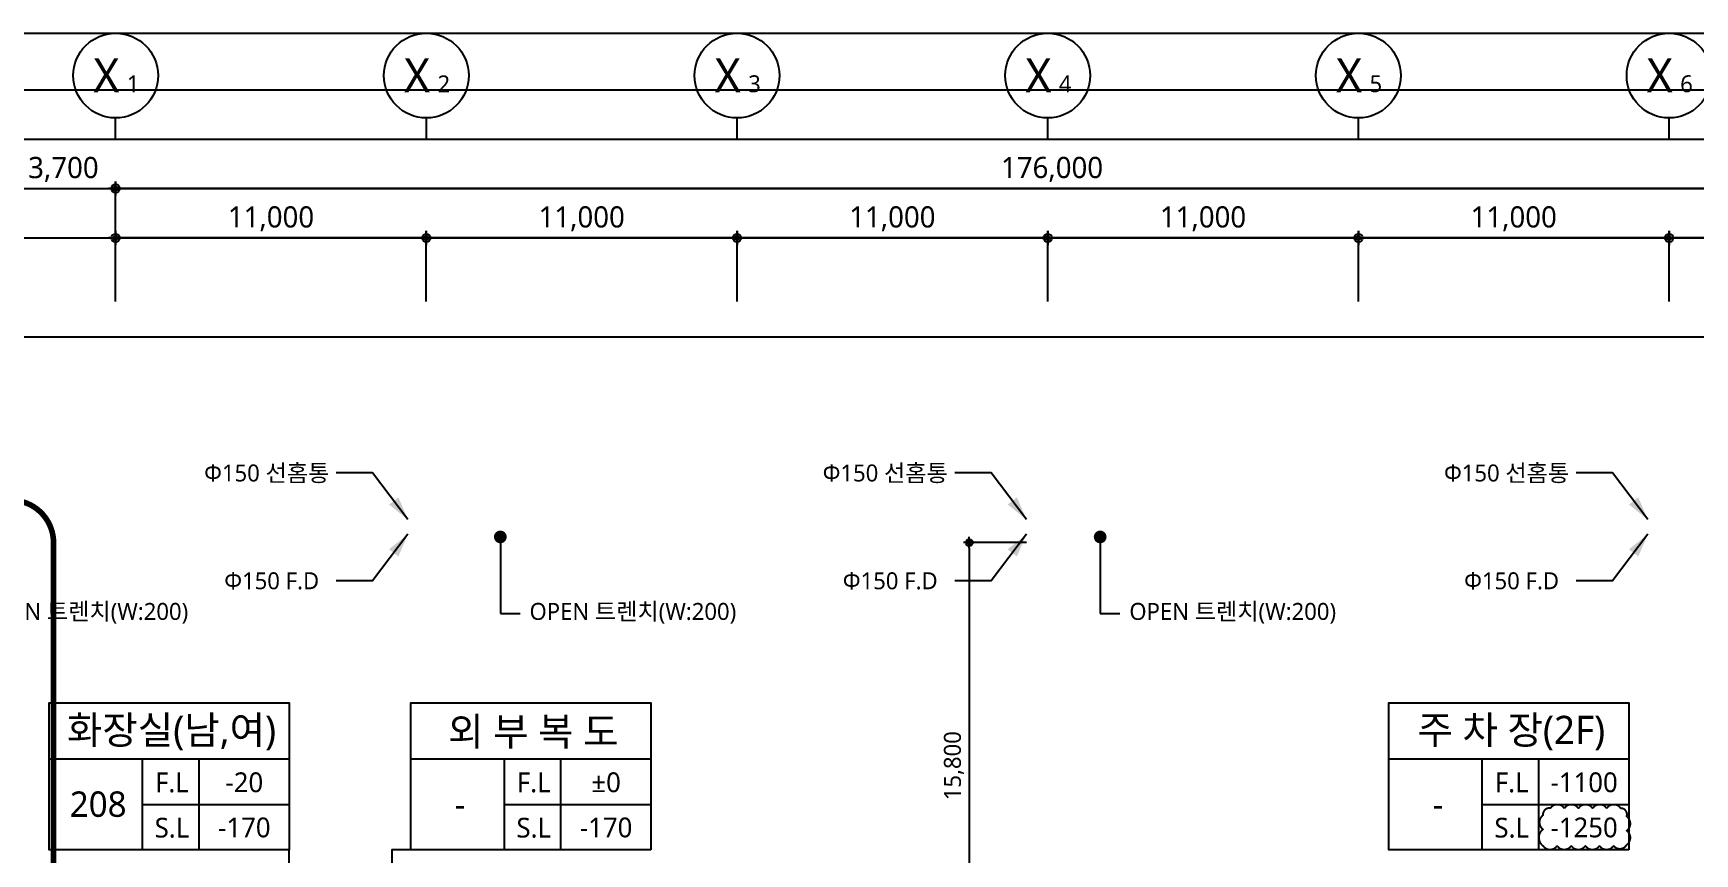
# Model space of a CAD drawing. Header units: millimetres. Extents: x 45782458 to 46215946, y 191740 to 1509539.
# Drawn here: x 45895054 to 45953883, y 876381 to 905440 of the extents above; entities that cross this region are included whole.
import ezdxf
from ezdxf.enums import TextEntityAlignment as Align

# ---------------------------------------------------------------- set-up
doc = ezdxf.new("R2010")
doc.units = ezdxf.units.MM
doc.header["$LTSCALE"] = 1000
doc.header["$MEASUREMENT"] = 0
doc.header["$PDSIZE"] = -10
doc.linetypes.add('ACAD_ISO03W100', pattern=[30, 12, -18])
doc.linetypes.add('SYM$0$DASHDOT', pattern=[1, 0.5, -0.25, 0, -0.25])
doc.layers.get('0').update_dxf_attribs({"linetype": 'CONTINUOUS'})
doc.layers.get('Defpoints').update_dxf_attribs({"color": 171, "linetype": 'CONTINUOUS'})
for name, color, linetype in [('DIM', 7, 'CONTINUOUS'), ('LED', 7, 'CONTINUOUS'), ('NDIM', 7, 'CONTINUOUS'), ('SYM(AXIS)', 7, 'CONTINUOUS'), ('TEXT(AXIS)', 2, 'CONTINUOUS'), ('TEXT(MIN)', 7, 'CONTINUOUS'), ('TEXT(실명)', 3, 'CONTINUOUS'), ('TEXT-기입', 6, 'CONTINUOUS'), ('TITLE', 7, 'CONTINUOUS'), ('구간정리', 6, 'CONTINUOUS')]:
    doc.layers.add(name, color=color, linetype=linetype)
doc.layers.add('VE변경사항적용-20220616', color=10, linetype='CONTINUOUS', plot=False)
doc.styles.add('CGS', font='cgse', dxfattribs={"bigfont": 'cgs'})
doc.styles.add('TE', font='malgun_0.ttf')
doc.styles.add('궁서체', font='')
doc.styles.add('나눔바른고딕', font='NanumBarunGothic.ttf')
doc.styles.get('궁서체').set_extended_font_data('GungsuhChe')
doc.dimstyles.new('BA', dxfattribs={"dimscale": 500, "dimtxt": 3, "dimasz": 1, "dimexe": 1, "dimexo": 5, "dimgap": 0.9, "dimtad": 1, "dimdec": 0, "dimdsep": 46, "dimlunit": 6, "dimtxsty": 'TE', "dimblk": 'DDD', "dimcen": 2.5, "dimclrd": 256, "dimclre": 256, "dimclrt": 3, "dimazin": 2, "dimtfac": 1, "dimtdec": 0, "dimtix": 1, "dimtmove": 2, "dimatfit": 3, "dimldrblk": 'DDD', "dimfxl": 1, "dimtolj": 1, "dimtzin": 0, "dimarcsym": 2})
doc.dimstyles.new('CPDIM1', dxfattribs={"dimtxt": 3, "dimasz": 2.5, "dimexe": 1.25, "dimexo": 5, "dimgap": 1.5, "dimtad": 1, "dimdec": 0, "dimzin": 1, "dimdsep": 46, "dimlunit": 6, "dimtxsty": '궁서체', "dimblk1": 'Z_DOT', "dimblk2": 'Z_DOT', "dimsah": 1, "dimcen": 2.5, "dimadec": 0, "dimazin": 0, "dimtfac": 1, "dimtdec": 0, "dimtix": 1, "dimtmove": 2, "dimatfit": 3, "dimldrblk": 'Z_DOT', "dimfxl": 1, "dimtolj": 1, "dimtzin": 1, "dimarcsym": 0})

# ---------------------------------------------------------------- blocks, each defined once
blk = doc.blocks.new('DDD')
at = {"layer": 'DIM', "color": 0}
for p, q in [((-1, 0), (1, 0)), ((0, -1), (0, 1))]:
    blk.add_line(p, q, dxfattribs=at)
for radius in [0.6, 0.3]:
    blk.add_circle((0, 0), radius, dxfattribs=at)
blk = doc.blocks.new('*D228')
at = {"layer": 'Defpoints', "color": 0, "ltscale": 0.4, "transparency": 16777216}
for p in [(45897972, 899940), (45894272, 894690), (45897972, 894690)]:
    blk.add_point(p, dxfattribs=at)
at = {"layer": 'NDIM', "lineweight": -2, "ltscale": 0.4, "transparency": 16777216}
for p, q in [((45894272, 895940), (45894272, 900190)), ((45897972, 895940), (45897972, 900190)), ((45894522, 899940), (45897722, 899940))]:
    blk.add_line(p, q, dxfattribs=at)
at = {"layer": 'NDIM', "lineweight": -2, "ltscale": 0.4, "transparency": 16777216, "xscale": 250, "yscale": 250, "zscale": 250, "rotation": 180}
blk.add_blockref('DDD', (45894272, 899940), dxfattribs=at)
at = {"layer": 'NDIM', "lineweight": -2, "ltscale": 0.4, "transparency": 16777216, "xscale": 250, "yscale": 250, "zscale": 250}
blk.add_blockref('DDD', (45897972, 899940), dxfattribs=at)
at = {"layer": 'NDIM', "color": 3, "ltscale": 0.4, "transparency": 16777216, "insert": (45896122, 900616), "char_height": 750, "attachment_point": 5, "style": 'TE'}
blk.add_mtext('\\A1;3,700', dxfattribs=at)
blk = doc.blocks.new('*D229')
at = {"layer": 'Defpoints', "color": 0, "ltscale": 0.4, "transparency": 16777216}
for p in [(45897972, 898190), (45897972, 894690), (45908972, 894690)]:
    blk.add_point(p, dxfattribs=at)
at = {"layer": 'NDIM', "lineweight": -2, "ltscale": 0.4, "transparency": 16777216}
for p, q in [((45897972, 895940), (45897972, 898440)), ((45908972, 895940), (45908972, 898440)), ((45908722, 898190), (45898222, 898190))]:
    blk.add_line(p, q, dxfattribs=at)
at = {"layer": 'NDIM', "lineweight": -2, "ltscale": 0.4, "transparency": 16777216, "xscale": 250, "yscale": 250, "zscale": 250, "rotation": 180}
blk.add_blockref('DDD', (45897972, 898190), dxfattribs=at)
at = {"layer": 'NDIM', "lineweight": -2, "ltscale": 0.4, "transparency": 16777216, "xscale": 250, "yscale": 250, "zscale": 250}
blk.add_blockref('DDD', (45908972, 898190), dxfattribs=at)
at = {"layer": 'NDIM', "color": 3, "ltscale": 0.4, "transparency": 16777216, "insert": (45903472, 898868), "char_height": 750, "attachment_point": 5, "style": 'TE'}
blk.add_mtext('\\A1;11,000', dxfattribs=at)
blk = doc.blocks.new('A$C2F20087E')
at = {"layer": 'SYM(AXIS)'}
blk.add_line((600, 0), (600, 300), dxfattribs=at)
blk.add_circle((600, 900), 600, dxfattribs=at)
blk = doc.blocks.new('*D230')
at = {"layer": 'Defpoints', "color": 0, "ltscale": 0.4, "transparency": 16777216}
for p in [(45908972, 898190), (45908972, 894690), (45919972, 894690)]:
    blk.add_point(p, dxfattribs=at)
at = {"layer": 'NDIM', "lineweight": -2, "ltscale": 0.4, "transparency": 16777216}
for p, q in [((45908972, 895940), (45908972, 898440)), ((45919972, 895940), (45919972, 898440)), ((45919722, 898190), (45909222, 898190))]:
    blk.add_line(p, q, dxfattribs=at)
at = {"layer": 'NDIM', "lineweight": -2, "ltscale": 0.4, "transparency": 16777216, "xscale": 250, "yscale": 250, "zscale": 250, "rotation": 180}
blk.add_blockref('DDD', (45908972, 898190), dxfattribs=at)
at = {"layer": 'NDIM', "lineweight": -2, "ltscale": 0.4, "transparency": 16777216, "xscale": 250, "yscale": 250, "zscale": 250}
blk.add_blockref('DDD', (45919972, 898190), dxfattribs=at)
at = {"layer": 'NDIM', "color": 3, "ltscale": 0.4, "transparency": 16777216, "insert": (45914472, 898868), "char_height": 750, "attachment_point": 5, "style": 'TE'}
blk.add_mtext('\\A1;11,000', dxfattribs=at)
blk = doc.blocks.new('*D231')
at = {"layer": 'Defpoints', "color": 0, "ltscale": 0.4, "transparency": 16777216}
for p in [(45919972, 898190), (45919972, 894690), (45930972, 894690)]:
    blk.add_point(p, dxfattribs=at)
at = {"layer": 'NDIM', "lineweight": -2, "ltscale": 0.4, "transparency": 16777216}
for p, q in [((45919972, 895940), (45919972, 898440)), ((45930972, 895940), (45930972, 898440)), ((45930722, 898190), (45920222, 898190))]:
    blk.add_line(p, q, dxfattribs=at)
at = {"layer": 'NDIM', "lineweight": -2, "ltscale": 0.4, "transparency": 16777216, "xscale": 250, "yscale": 250, "zscale": 250, "rotation": 180}
blk.add_blockref('DDD', (45919972, 898190), dxfattribs=at)
at = {"layer": 'NDIM', "lineweight": -2, "ltscale": 0.4, "transparency": 16777216, "xscale": 250, "yscale": 250, "zscale": 250}
blk.add_blockref('DDD', (45930972, 898190), dxfattribs=at)
at = {"layer": 'NDIM', "color": 3, "ltscale": 0.4, "transparency": 16777216, "insert": (45925472, 898868), "char_height": 750, "attachment_point": 5, "style": 'TE'}
blk.add_mtext('\\A1;11,000', dxfattribs=at)
blk = doc.blocks.new('*D232')
at = {"layer": 'Defpoints', "color": 0, "ltscale": 0.4, "transparency": 16777216}
for p in [(45930972, 898190), (45930972, 894690), (45941972, 894690)]:
    blk.add_point(p, dxfattribs=at)
at = {"layer": 'NDIM', "lineweight": -2, "ltscale": 0.4, "transparency": 16777216}
for p, q in [((45930972, 895940), (45930972, 898440)), ((45941972, 895940), (45941972, 898440)), ((45941722, 898190), (45931222, 898190))]:
    blk.add_line(p, q, dxfattribs=at)
at = {"layer": 'NDIM', "lineweight": -2, "ltscale": 0.4, "transparency": 16777216, "xscale": 250, "yscale": 250, "zscale": 250, "rotation": 180}
blk.add_blockref('DDD', (45930972, 898190), dxfattribs=at)
at = {"layer": 'NDIM', "lineweight": -2, "ltscale": 0.4, "transparency": 16777216, "xscale": 250, "yscale": 250, "zscale": 250}
blk.add_blockref('DDD', (45941972, 898190), dxfattribs=at)
at = {"layer": 'NDIM', "color": 3, "ltscale": 0.4, "transparency": 16777216, "insert": (45936472, 898868), "char_height": 750, "attachment_point": 5, "style": 'TE'}
blk.add_mtext('\\A1;11,000', dxfattribs=at)
blk = doc.blocks.new('*D233')
at = {"layer": 'Defpoints', "color": 0, "ltscale": 0.4, "transparency": 16777216}
for p in [(45941972, 898190), (45941972, 894690), (45952972, 894690)]:
    blk.add_point(p, dxfattribs=at)
at = {"layer": 'NDIM', "lineweight": -2, "ltscale": 0.4, "transparency": 16777216}
for p, q in [((45941972, 895940), (45941972, 898440)), ((45952972, 895940), (45952972, 898440)), ((45952722, 898190), (45942222, 898190))]:
    blk.add_line(p, q, dxfattribs=at)
at = {"layer": 'NDIM', "lineweight": -2, "ltscale": 0.4, "transparency": 16777216, "xscale": 250, "yscale": 250, "zscale": 250, "rotation": 180}
blk.add_blockref('DDD', (45941972, 898190), dxfattribs=at)
at = {"layer": 'NDIM', "lineweight": -2, "ltscale": 0.4, "transparency": 16777216, "xscale": 250, "yscale": 250, "zscale": 250}
blk.add_blockref('DDD', (45952972, 898190), dxfattribs=at)
at = {"layer": 'NDIM', "color": 3, "ltscale": 0.4, "transparency": 16777216, "insert": (45947472, 898868), "char_height": 750, "attachment_point": 5, "style": 'TE'}
blk.add_mtext('\\A1;11,000', dxfattribs=at)
blk = doc.blocks.new('*D234')
at = {"layer": 'Defpoints', "color": 0, "ltscale": 0.4, "transparency": 16777216}
for p in [(45952972, 898190), (45952972, 894690), (45963972, 894690)]:
    blk.add_point(p, dxfattribs=at)
at = {"layer": 'NDIM', "lineweight": -2, "ltscale": 0.4, "transparency": 16777216}
for p, q in [((45952972, 895940), (45952972, 898440)), ((45963972, 895940), (45963972, 898440)), ((45963722, 898190), (45953222, 898190))]:
    blk.add_line(p, q, dxfattribs=at)
at = {"layer": 'NDIM', "lineweight": -2, "ltscale": 0.4, "transparency": 16777216, "xscale": 250, "yscale": 250, "zscale": 250, "rotation": 180}
blk.add_blockref('DDD', (45952972, 898190), dxfattribs=at)
at = {"layer": 'NDIM', "lineweight": -2, "ltscale": 0.4, "transparency": 16777216, "xscale": 250, "yscale": 250, "zscale": 250}
blk.add_blockref('DDD', (45963972, 898190), dxfattribs=at)
at = {"layer": 'NDIM', "color": 3, "ltscale": 0.4, "transparency": 16777216, "insert": (45958472, 898868), "char_height": 750, "attachment_point": 5, "style": 'TE'}
blk.add_mtext('\\A1;11,000', dxfattribs=at)
blk = doc.blocks.new('A$C51E23882')
at = {"layer": 'TITLE'}
blk.add_lwpolyline([(8500, 0), (0, 0), (0, 5200), (8500, 5200)], close=True, dxfattribs=at)
for points in [[(8500, 3200), (0, 3200)], [(3300, 3200), (3300, 0)], [(5300, 3200), (5300, 0)], [(3300, 1600), (8500, 1600)]]:
    blk.add_lwpolyline(points, dxfattribs=at)
at = {"layer": 'TITLE', "style": '나눔바른고딕'}
for s, p in [('F.L', (4352, 2378)), ('S.L', (4352, 778))]:
    blk.add_text(s, height=700, dxfattribs=at).set_placement(p, align=Align.MIDDLE)
blk = doc.blocks.new('Z_DOT')
at = {"layer": 'DIM', "color": 0}
for p, q in [((-1, 0), (1, 0)), ((0, -1), (0, 1))]:
    blk.add_line(p, q, dxfattribs=at)
for radius in [0.5, 0.25]:
    blk.add_circle((0, 0), radius, dxfattribs=at)
blk = doc.blocks.new('*D1107')
at = {"layer": 'Defpoints', "color": 0, "ltscale": 0.4, "transparency": 16777216}
for p in [(45930522, 887401), (45928195, 871601), (45930522, 871601)]:
    blk.add_point(p, dxfattribs=at)
at = {"layer": 'NDIM', "lineweight": -2, "ltscale": 0.4, "transparency": 16777216}
for p, q in [((45930222, 887401), (45927995, 887401)), ((45928195, 887201), (45928195, 871801)), ((45930222, 871601), (45927995, 871601))]:
    blk.add_line(p, q, dxfattribs=at)
at = {"layer": 'NDIM', "lineweight": -2, "ltscale": 0.4, "transparency": 16777216, "xscale": 200, "yscale": 200, "zscale": 200}
for p, rotation in [((45928195, 887401), 90), ((45928195, 871601), 270)]:
    blk.add_blockref('DDD', p, dxfattribs=dict(at, rotation=rotation))
at = {"layer": 'NDIM', "color": 3, "ltscale": 0.4, "transparency": 16777216, "insert": (45927653, 879501), "char_height": 600, "attachment_point": 5, "rotation": 90, "style": 'TE'}
blk.add_mtext('\\A1;15,800', dxfattribs=at)

msp = doc.modelspace()

# ---------------------------------------------------------------- linework, layer by layer
at = {"ltscale": 10000}
msp.add_line((45904112.3, 870576.3), (45904112.3, 876526.3), dxfattribs=at)
msp.add_lwpolyline([(45908422.3, 876526.3), (45907747.9, 876526.3), (45907747.9, 869851.3)], dxfattribs=at)
at = {"layer": 'Defpoints'}
for points in [[(45977722.3, 767740.2), (45801022.3, 767740.2), (45801022.3, 905440.2), (45977722.3, 905440.2)], [(45975722.3, 769740.2), (45803022.3, 769740.2), (45803022.3, 903440.2), (45975722.3, 903440.2)], [(45973972.3, 771490.2), (45804772.3, 771490.2), (45804772.3, 901690.2), (45973972.3, 901690.2)], [(45972222.3, 773240.2), (45806522.3, 773240.2), (45806522.3, 899940.2), (45972222.3, 899940.2)], [(45970472.3, 774990.2), (45808272.3, 774990.2), (45808272.3, 898190.2), (45970472.3, 898190.2)], [(45966972.3, 778490.2), (45811772.3, 778490.2), (45811772.3, 894690.2), (45966972.3, 894690.2)], [(45966972.3, 778490.2), (45824022.3, 778490.2), (45824022.3, 894690.2), (45966972.3, 894690.2)]]:
    msp.add_lwpolyline(points, close=True, dxfattribs=at)
at = {"layer": 'LED'}
for points in [[(45908322.3, 888213.8), (45907067.6, 889866.5), (45905779.7, 889866.5)], [(45930222.3, 888213.8), (45928967.6, 889866.5), (45927679.7, 889866.5)], [(45952222.3, 888213.8), (45950967.6, 889866.5), (45949679.7, 889866.5)], [(45908322.3, 887701.3), (45907067.6, 886048.6), (45905779.7, 886048.6)], [(45930222.3, 887701.3), (45928967.6, 886048.6), (45927679.7, 886048.6)], [(45952222.3, 887701.3), (45950967.6, 886048.6), (45949679.7, 886048.6)]]:
    msp.add_lwpolyline(points, dxfattribs=at)
for points in [[(45908322.3, 888213.8), (45907652.5, 888751.6), (45907984.4, 889003.5)], [(45930222.3, 888213.8), (45929552.5, 888751.6), (45929884.4, 889003.5)], [(45952222.3, 888213.8), (45951552.5, 888751.6), (45951884.4, 889003.5)], [(45908322.3, 887701.3), (45907652.5, 887163.6), (45907984.4, 886911.6)], [(45930222.3, 887701.3), (45929552.5, 887163.6), (45929884.4, 886911.6)], [(45952222.3, 887701.3), (45951552.5, 887163.6), (45951884.4, 886911.6)]]:
    msp.add_solid(points, dxfattribs=at)
at = {"layer": 'NDIM', "ltscale": 0.4}
for p, q in [((45897972.3, 895940.2), (45897972.3, 900190.2)), ((45966972.3, 899940.2), (45898222.3, 899940.2))]:
    msp.add_line(p, q, dxfattribs=at)
at = {"layer": 'VE변경사항적용-20220616', "linetype": 'ACAD_ISO03W100'}
msp.add_lwpolyline([(45948509.4, 876664.8, 0.5205671), (45949009.4, 876664.8, 0.5205671), (45949509.4, 876664.8, 0.5205671), (45950009.4, 876664.8, 0.5205671), (45950509.4, 876664.8, 0.5205671), (45951009.4, 876664.8, 0.5205671), (45951474.9, 876699.4, 0.5205671), (45951474.9, 877199.4, 0.5205671), (45951474.9, 877699.4, 0.5205671), (45951265.4, 877989.9, 0.5205671), (45950765.4, 877989.9, 0.5205671), (45950265.4, 877989.9, 0.5205671), (45949765.4, 877989.9, 0.5205671), (45949265.4, 877989.9, 0.5205671), (45948765.4, 877989.9, 0.5205671), (45948509.4, 877745.8, 0.5205671), (45948509.4, 877245.8, 0.5205671)], format="xyb", close=True, dxfattribs=at)
at = {"layer": '구간정리', "linetype": 'SYM$0$DASHDOT', "ltscale": 2, "const_width": 200}
msp.add_lwpolyline([(45894272.3, 819851.3), (45848272.3, 819851.3, -0.4142136), (45846772.3, 821351.3), (45846772.3, 887401.3, -0.4142136), (45848272.3, 888901.3), (45894272.3, 888901.3, -0.4142136), (45895772.3, 887401.3), (45895772.3, 821351.3, -0.4142136)], format="xyb", close=True, dxfattribs=at)

# ---------------------------------------------------------------- block references
at = {"xscale": 2.5, "yscale": 2.5, "zscale": 2.5}
for p in [(45896472.3, 901690.2), (45907472.3, 901690.2), (45918472.3, 901690.2), (45929472.3, 901690.2), (45940472.3, 901690.2), (45951472.3, 901690.2)]:
    msp.add_blockref('A$C2F20087E', p, dxfattribs=at)
for p in [(45895612.3, 876526.3), (45908422.3, 876526.3), (45943049.9, 876526.3)]:
    msp.add_blockref('A$C51E23882', p)
at = {"layer": 'NDIM', "ltscale": 0.4, "xscale": 250, "yscale": 250, "zscale": 250, "rotation": 180}
msp.add_blockref('DDD', (45897972.3, 899940.2), dxfattribs=at)

# ---------------------------------------------------------------- texts
at = {"layer": 'NDIM', "color": 3, "ltscale": 0.4, "insert": (45931127.1, 900617.6), "char_height": 750, "attachment_point": 5, "style": 'TE'}
msp.add_mtext('\\A1;176,000', dxfattribs=at)
at = {"layer": 'TEXT(AXIS)', "style": '나눔바른고딕'}
for s, height, p in [('X', 1200, (45897643.2, 903950.1)), ('X', 1200, (45908643.2, 903950.1)), ('X', 1200, (45919643.2, 903950.1)), ('X', 1200, (45930643.2, 903950.1)), ('X', 1200, (45941643.2, 903950.1)), ('X', 1200, (45952643.2, 903950.1)), ('1', 600, (45898591.3, 903650.2)), ('2', 600, (45909591.3, 903650.2)), ('3', 600, (45920591.3, 903650.2)), ('4', 600, (45931591.3, 903650.2)), ('5', 600, (45942591.3, 903650.2)), ('6', 600, (45953591.3, 903650.2))]:
    msp.add_text(s, height=height, dxfattribs=at).set_placement(p, align=Align.MIDDLE)
at = {"layer": 'TEXT(MIN)', "style": '나눔바른고딕'}
for p in [(45905537.6, 889866.5), (45927437.6, 889866.5), (45949437.6, 889866.5)]:
    msp.add_text('Φ150 선홈통', height=600, dxfattribs=at).set_placement(p, align=Align.MIDDLE_RIGHT)
for s, p in [('Φ150 F.D', (45901818.6, 886048.6)), ('Φ150 F.D', (45923718.6, 886048.6)), ('Φ150 F.D', (45945718.6, 886048.6)), ('OPEN 트렌치(W:200)', (45893221.8, 884964.1)), ('OPEN 트렌치(W:200)', (45912625.6, 884964.1)), ('OPEN 트렌치(W:200)', (45933863.7, 884964.1))]:
    msp.add_text(s, height=600, dxfattribs=at).set_placement(p, align=Align.MIDDLE_LEFT)
at = {"layer": 'TEXT(실명)', "style": '나눔바른고딕'}
for s, p in [('화장실(남,여)', (45899950, 880720.5)), ('외 부 복 도', (45912760, 880720.5)), ('주 차 장(2F)', (45947387.6, 880720.5))]:
    msp.add_text(s, height=1000, dxfattribs=at).set_placement(p, align=Align.MIDDLE)
at = {"layer": 'TEXT-기입', "style": '나눔바른고딕'}
for s, height, p in [('-20', 700, (45902528.4, 878914.2)), ('±0', 700, (45915338.4, 878914.2)), ('-1100', 700, (45949966, 878914.2)), ('208', 900, (45897353.6, 878139.7)), ('-', 900, (45910163.6, 878139.7)), ('-', 900, (45944791.2, 878139.7)), ('-170', 700, (45902528.4, 877314.2)), ('-170', 700, (45915338.4, 877314.2)), ('-1250', 700, (45949966, 877314.2))]:
    msp.add_text(s, height=height, dxfattribs=at).set_placement(p, align=Align.MIDDLE)

# ---------------------------------------------------------------- dimensions: what is measured, and where the dimension line sits
at = {"layer": 'NDIM', "ltscale": 0.4}
dim = msp.add_linear_dim(base=(45897972.3, 899940.2), p1=(45894272.3, 894690.2), p2=(45897972.3, 894690.2), dimstyle='BA', override={"dimscale": 250}, dxfattribs=at)
dim.commit()
dim.dimension.update_dxf_attribs({"geometry": '*D228', "text_midpoint": (45896122.3, 900615.6)})
for base, p1, p2, angle, override, picture, middle in [((45897972.3, 898190.2), (45908972.3, 894690.2), (45897972.3, 894690.2), 180, {"dimscale": 250}, '*D229', (45903472.3, 898867.6)), ((45908972.3, 898190.2), (45919972.3, 894690.2), (45908972.3, 894690.2), 180, {"dimscale": 250}, '*D230', (45914472.3, 898867.6)), ((45919972.3, 898190.2), (45930972.3, 894690.2), (45919972.3, 894690.2), 180, {"dimscale": 250}, '*D231', (45925472.3, 898867.6)), ((45930972.3, 898190.2), (45941972.3, 894690.2), (45930972.3, 894690.2), 180, {"dimscale": 250}, '*D232', (45936472.3, 898867.6)), ((45941972.3, 898190.2), (45952972.3, 894690.2), (45941972.3, 894690.2), 180, {"dimscale": 250}, '*D233', (45947472.3, 898867.6)), ((45952972.3, 898190.2), (45963972.3, 894690.2), (45952972.3, 894690.2), 180, {"dimscale": 250}, '*D234', (45958472.3, 898867.6)), ((45928195.4, 871601.3), (45930522.3, 887401.3), (45930522.3, 871601.3), 270, {"dimscale": 200, "dimexo": 1.5}, '*D1107', (45927653.4, 879501.3))]:
    dim = msp.add_linear_dim(base=base, p1=p1, p2=p2, angle=angle, dimstyle='BA', override=override, dxfattribs=at)
    dim.commit()
    dim.dimension.update_dxf_attribs({"geometry": picture, "text_midpoint": middle})

# ---------------------------------------------------------------- leaders
at = {"ltscale": 10000}
for points in [[(45911592.3, 887601.3), (45911592.3, 884893.4), (45912292.3, 884893.4)], [(45932830.4, 887601.3), (45932830.4, 884893.4), (45933530.4, 884893.4)]]:
    msp.add_leader(points, dimstyle='CPDIM1', override={"dimtxt": 3000, "dimasz": 450, "dimgap": 1, "dimtad": 0, "dimzin": 0, "dimtxsty": 'CGS', "dimldrblk": 'Dot'}, dxfattribs=at)

doc.saveas('drawing.dxf')
